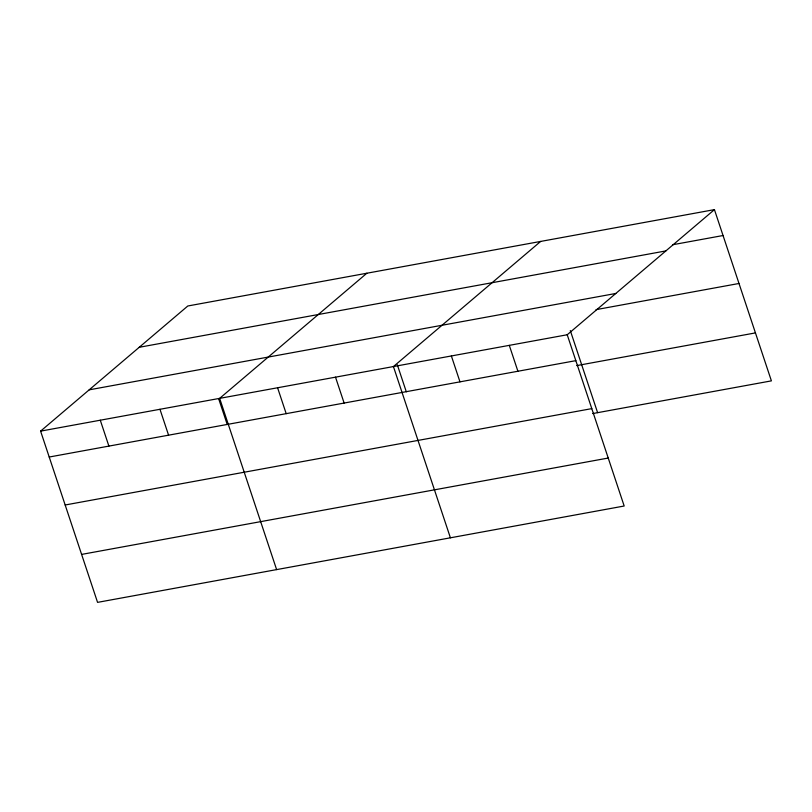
<?xml version="1.0" encoding="UTF-8"?>
<svg xmlns="http://www.w3.org/2000/svg" width="812" height="812" viewBox="0 0 812 812"><rect width="100%" height="100%" fill="white"/><g stroke="black" fill="none" stroke-linecap="round" stroke-linejoin="round"><path stroke-width="1.22" d="M714.438 209.628L567.223 334.757L624.184 506.008L97.562 602.372L40.6 431.131L187.816 305.992L714.438 209.628L771.4 380.869L592.679 413.572M366.862 273.228L219.656 398.367L276.618 569.608M540.65 241.428L393.434 366.567L450.406 537.808M672.519 244.767L723.045 235.521M139.228 347.292L665.86 250.918M89.178 389.841L615.8 293.467M596.028 309.646L739.001 283.479M40.6 431.131L567.223 334.757M49.217 457.024L575.84 360.65M576.723 365.603L755.444 332.9M65.173 504.993L591.796 408.619M81.606 554.413L608.229 458.039M570.308 330.585L597.612 412.669M509.297 345.364L517.914 371.257M451.37 355.96L459.978 381.853M397.301 364.74L406.304 391.8M335.508 377.164L344.126 403.056M277.582 387.76L286.2 413.663M218.641 398.682L227.258 424.564M159.964 409.289L168.581 435.181M100.282 420.21L108.899 446.103"/></g></svg>
